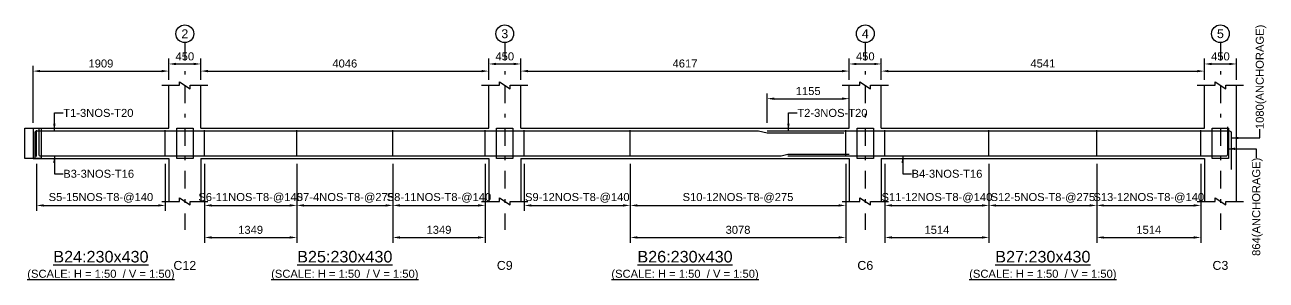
# Model space of a CAD drawing. Header units: inches. Extents: x -828 to 82836, y -189200 to 1700.
# Drawn here: x -230 to 34662, y -155275 to -148100 of the extents above; entities that cross this region are included whole.
import ezdxf
from ezdxf.enums import TextEntityAlignment as Align

# ---------------------------------------------------------------- set-up
doc = ezdxf.new("R2010")
doc.units = ezdxf.units.IN
doc.header["$LTSCALE"] = 1000
doc.header["$MEASUREMENT"] = 0
doc.linetypes.add('SCCenter', pattern=[1.2, 0.5, -0.3, 0.1, -0.3])
doc.linetypes.add('SCHidden', pattern=[0.2, 0.1, -0.1])
for name, color, linetype in [('Concrete Line', 2, 'Continuous'), ('Cut Line', 31, 'Continuous'), ('Dimension', 31, 'Continuous'), ('Grid', 8, 'Continuous'), ('Labels', 4, 'Continuous'), ('Labels_Support', 4, 'Continuous'), ('Link', 225, 'Continuous'), ('Reinforcement', 4, 'Continuous'), ('Text', 31, 'Continuous')]:
    doc.layers.add(name, color=color, linetype=linetype)
doc.styles.add('SC-SansSerif', font='SansSerif')
doc.styles.get("Standard").update_dxf_attribs({"font": 'txt.shx'})
doc.dimstyles.new('SCBBSDimStyl', dxfattribs={"dimtxt": 225, "dimasz": 200, "dimexe": 150, "dimexo": 150, "dimgap": 100, "dimtad": 1, "dimtoh": 1, "dimdec": 0, "dimzin": 0, "dimdsep": 46, "dimtxsty": 'SC-SansSerif', "dimcen": 0.09, "dimclrd": 8, "dimclre": 8, "dimclrt": 31, "dimadec": 0, "dimazin": 0, "dimtfac": 1, "dimtdec": 0, "dimtix": 1, "dimtofl": 0, "dimtmove": 0, "dimatfit": 3, "dimfxl": 1, "dimtolj": 1, "dimtzin": 0, "dimarcsym": 0})
doc.dimstyles.get("Standard").update_dxf_attribs({"dimtxt": 0.18, "dimasz": 200, "dimexe": 0.18, "dimexo": 0.0625, "dimgap": 0.09, "dimtad": 0, "dimtih": 1, "dimtoh": 1, "dimdec": 4, "dimzin": 0, "dimdsep": 46, "dimtxsty": 'Standard', "dimcen": 0.09, "dimadec": 0, "dimazin": 0, "dimtfac": 1, "dimtdec": 4, "dimtofl": 0, "dimtmove": 0, "dimatfit": 3, "dimfxl": 1, "dimtolj": 1, "dimtzin": 0, "dimarcsym": 0})

# ---------------------------------------------------------------- blocks, each defined once
blk = doc.blocks.new('*D105')
at = {"color": 8, "linetype": 'ByBlock', "lineweight": -2}
for p, q in [((100, -152010), (100, -153325)), ((3718, -152010), (3718, -153325)), ((300, -153175), (3518, -153175))]:
    blk.add_line(p, q, dxfattribs=at)
at = {"color": 8}
for points in [[(100, -153175), (300, -153142), (300, -153208)], [(3718, -153175), (3518, -153208), (3518, -153142)]]:
    blk.add_solid(points, dxfattribs=at)
at = {"layer": 'DEFPOINTS', "color": 31}
for p in [(100, -151860), (3718, -151860), (100, -153175)]:
    blk.add_point(p, dxfattribs=at)
at = {"color": 31, "insert": (1909, -152962), "char_height": 225, "attachment_point": 5, "style": 'SC-SansSerif'}
blk.add_mtext('\\A1;S5-15NOS-T8-@140', dxfattribs=at)
blk = doc.blocks.new('*D106')
at = {"color": 8, "linetype": 'ByBlock', "lineweight": -2}
for p, q in [((4818, -152010), (4818, -153325)), ((7415, -152010), (7415, -153325)), ((5018, -153175), (7215, -153175))]:
    blk.add_line(p, q, dxfattribs=at)
at = {"color": 8}
for points in [[(4818, -153175), (5018, -153142), (5018, -153208)], [(7415, -153175), (7215, -153208), (7215, -153142)]]:
    blk.add_solid(points, dxfattribs=at)
at = {"layer": 'DEFPOINTS', "color": 31}
for p in [(4818, -151860), (7415, -151860), (4818, -153175)]:
    blk.add_point(p, dxfattribs=at)
at = {"color": 31, "insert": (6117, -152962), "char_height": 225, "attachment_point": 5, "style": 'SC-SansSerif'}
blk.add_mtext('\\A1;S6-11NOS-T8-@140', dxfattribs=at)
blk = doc.blocks.new('*D107')
at = {"color": 8, "linetype": 'ByBlock', "lineweight": -2}
for p, q in [((4818, -152010), (4818, -154225)), ((7415, -152010), (7415, -154225)), ((5018, -154075), (7215, -154075))]:
    blk.add_line(p, q, dxfattribs=at)
at = {"color": 8}
for points in [[(4818, -154075), (5018, -154042), (5018, -154108)], [(7415, -154075), (7215, -154108), (7215, -154042)]]:
    blk.add_solid(points, dxfattribs=at)
at = {"layer": 'DEFPOINTS', "color": 31}
for p in [(4818, -151860), (7415, -151860), (4818, -154075)]:
    blk.add_point(p, dxfattribs=at)
at = {"color": 31, "insert": (6117, -153862), "char_height": 225, "attachment_point": 5, "style": 'SC-SansSerif'}
blk.add_mtext('\\A1;1349', dxfattribs=at)
blk = doc.blocks.new('*D108')
at = {"color": 8, "linetype": 'ByBlock', "lineweight": -2}
for p, q in [((7415, -152010), (7415, -153325)), ((10113, -152010), (10113, -153325)), ((7615, -153175), (9913, -153175))]:
    blk.add_line(p, q, dxfattribs=at)
at = {"color": 8}
for points in [[(7415, -153175), (7615, -153142), (7615, -153208)], [(10113, -153175), (9913, -153208), (9913, -153142)]]:
    blk.add_solid(points, dxfattribs=at)
at = {"layer": 'DEFPOINTS', "color": 31}
for p in [(7415, -151860), (10113, -151860), (7415, -153175)]:
    blk.add_point(p, dxfattribs=at)
at = {"color": 31, "insert": (8764, -152962), "char_height": 225, "attachment_point": 5, "style": 'SC-SansSerif'}
blk.add_mtext('\\A1;S7-4NOS-T8-@275', dxfattribs=at)
blk = doc.blocks.new('*D109')
at = {"color": 8, "linetype": 'ByBlock', "lineweight": -2}
for p, q in [((10113, -152010), (10113, -153325)), ((12710, -152010), (12710, -153325)), ((10313, -153175), (12510, -153175))]:
    blk.add_line(p, q, dxfattribs=at)
at = {"color": 8}
for points in [[(10113, -153175), (10313, -153142), (10313, -153208)], [(12710, -153175), (12510, -153208), (12510, -153142)]]:
    blk.add_solid(points, dxfattribs=at)
at = {"layer": 'DEFPOINTS', "color": 31}
for p in [(10113, -151860), (12710, -151860), (10113, -153175)]:
    blk.add_point(p, dxfattribs=at)
at = {"color": 31, "insert": (11411, -152962), "char_height": 225, "attachment_point": 5, "style": 'SC-SansSerif'}
blk.add_mtext('\\A1;S8-11NOS-T8-@140', dxfattribs=at)
blk = doc.blocks.new('*D110')
at = {"color": 8, "linetype": 'ByBlock', "lineweight": -2}
for p, q in [((10113, -152010), (10113, -154225)), ((12710, -152010), (12710, -154225)), ((10313, -154075), (12510, -154075))]:
    blk.add_line(p, q, dxfattribs=at)
at = {"color": 8}
for points in [[(10113, -154075), (10313, -154042), (10313, -154108)], [(12710, -154075), (12510, -154108), (12510, -154042)]]:
    blk.add_solid(points, dxfattribs=at)
at = {"layer": 'DEFPOINTS', "color": 31}
for p in [(10113, -151860), (12710, -151860), (10113, -154075)]:
    blk.add_point(p, dxfattribs=at)
at = {"color": 31, "insert": (11411, -153862), "char_height": 225, "attachment_point": 5, "style": 'SC-SansSerif'}
blk.add_mtext('\\A1;1349', dxfattribs=at)
blk = doc.blocks.new('*D111')
at = {"color": 8, "linetype": 'ByBlock', "lineweight": -2}
for p, q in [((13810, -152010), (13810, -153325)), ((16788, -152010), (16788, -153325)), ((14010, -153175), (16588, -153175))]:
    blk.add_line(p, q, dxfattribs=at)
at = {"color": 8}
for points in [[(13810, -153175), (14010, -153142), (14010, -153208)], [(16788, -153175), (16588, -153208), (16588, -153142)]]:
    blk.add_solid(points, dxfattribs=at)
at = {"layer": 'DEFPOINTS', "color": 31}
for p in [(13810, -151860), (16788, -151860), (13810, -153175)]:
    blk.add_point(p, dxfattribs=at)
at = {"color": 31, "insert": (15299, -152962), "char_height": 225, "attachment_point": 5, "style": 'SC-SansSerif'}
blk.add_mtext('\\A1;S9-12NOS-T8-@140', dxfattribs=at)
blk = doc.blocks.new('*D112')
at = {"color": 8, "linetype": 'ByBlock', "lineweight": -2}
for p, q in [((16788, -152010), (16788, -153325)), ((22844, -152010), (22844, -153325)), ((16988, -153175), (22644, -153175))]:
    blk.add_line(p, q, dxfattribs=at)
at = {"color": 8}
for points in [[(16788, -153175), (16988, -153142), (16988, -153208)], [(22844, -153175), (22644, -153208), (22644, -153142)]]:
    blk.add_solid(points, dxfattribs=at)
at = {"layer": 'DEFPOINTS', "color": 31}
for p in [(16788, -151860), (22844, -151860), (16788, -153175)]:
    blk.add_point(p, dxfattribs=at)
at = {"color": 31, "insert": (19816, -152962), "char_height": 225, "attachment_point": 5, "style": 'SC-SansSerif'}
blk.add_mtext('\\A1;S10-12NOS-T8-@275', dxfattribs=at)
blk = doc.blocks.new('*D113')
at = {"color": 8, "linetype": 'ByBlock', "lineweight": -2}
for p, q in [((16788, -152010), (16788, -154225)), ((22844, -152010), (22844, -154225)), ((16988, -154075), (22644, -154075))]:
    blk.add_line(p, q, dxfattribs=at)
at = {"color": 8}
for points in [[(16788, -154075), (16988, -154042), (16988, -154108)], [(22844, -154075), (22644, -154108), (22644, -154042)]]:
    blk.add_solid(points, dxfattribs=at)
at = {"layer": 'DEFPOINTS', "color": 31}
for p in [(16788, -151860), (22844, -151860), (16788, -154075)]:
    blk.add_point(p, dxfattribs=at)
at = {"color": 31, "insert": (19816, -153862), "char_height": 225, "attachment_point": 5, "style": 'SC-SansSerif'}
blk.add_mtext('\\A1;3078', dxfattribs=at)
blk = doc.blocks.new('*D114')
at = {"color": 8, "linetype": 'ByBlock', "lineweight": -2}
for p, q in [((23944, -152010), (23944, -153325)), ((26871, -152010), (26871, -153325)), ((24144, -153175), (26671, -153175))]:
    blk.add_line(p, q, dxfattribs=at)
at = {"color": 8}
for points in [[(23944, -153175), (24144, -153142), (24144, -153208)], [(26871, -153175), (26671, -153208), (26671, -153142)]]:
    blk.add_solid(points, dxfattribs=at)
at = {"layer": 'DEFPOINTS', "color": 31}
for p in [(23944, -151860), (26871, -151860), (23944, -153175)]:
    blk.add_point(p, dxfattribs=at)
at = {"color": 31, "insert": (25408, -152962), "char_height": 225, "attachment_point": 5, "style": 'SC-SansSerif'}
blk.add_mtext('\\A1;S11-12NOS-T8-@140', dxfattribs=at)
blk = doc.blocks.new('*D115')
at = {"color": 8, "linetype": 'ByBlock', "lineweight": -2}
for p, q in [((23944, -152010), (23944, -154225)), ((26871, -152010), (26871, -154225)), ((24144, -154075), (26671, -154075))]:
    blk.add_line(p, q, dxfattribs=at)
at = {"color": 8}
for points in [[(23944, -154075), (24144, -154042), (24144, -154108)], [(26871, -154075), (26671, -154108), (26671, -154042)]]:
    blk.add_solid(points, dxfattribs=at)
at = {"layer": 'DEFPOINTS', "color": 31}
for p in [(23944, -151860), (26871, -151860), (23944, -154075)]:
    blk.add_point(p, dxfattribs=at)
at = {"color": 31, "insert": (25408, -153862), "char_height": 225, "attachment_point": 5, "style": 'SC-SansSerif'}
blk.add_mtext('\\A1;1514', dxfattribs=at)
blk = doc.blocks.new('*D116')
at = {"color": 8, "linetype": 'ByBlock', "lineweight": -2}
for p, q in [((26871, -152010), (26871, -153325)), ((29899, -152010), (29899, -153325)), ((27071, -153175), (29699, -153175))]:
    blk.add_line(p, q, dxfattribs=at)
at = {"color": 8}
for points in [[(26871, -153175), (27071, -153142), (27071, -153208)], [(29899, -153175), (29699, -153208), (29699, -153142)]]:
    blk.add_solid(points, dxfattribs=at)
at = {"layer": 'DEFPOINTS', "color": 31}
for p in [(26871, -151860), (29899, -151860), (26871, -153175)]:
    blk.add_point(p, dxfattribs=at)
at = {"color": 31, "insert": (28385, -152962), "char_height": 225, "attachment_point": 5, "style": 'SC-SansSerif'}
blk.add_mtext('\\A1;S12-5NOS-T8-@275', dxfattribs=at)
blk = doc.blocks.new('*D117')
at = {"color": 8, "linetype": 'ByBlock', "lineweight": -2}
for p, q in [((29899, -152010), (29899, -153325)), ((32826, -152010), (32826, -153325)), ((30099, -153175), (32626, -153175))]:
    blk.add_line(p, q, dxfattribs=at)
at = {"color": 8}
for points in [[(29899, -153175), (30099, -153142), (30099, -153208)], [(32826, -153175), (32626, -153208), (32626, -153142)]]:
    blk.add_solid(points, dxfattribs=at)
at = {"layer": 'DEFPOINTS', "color": 31}
for p in [(29899, -151860), (32826, -151860), (29899, -153175)]:
    blk.add_point(p, dxfattribs=at)
at = {"color": 31, "insert": (31362, -152962), "char_height": 225, "attachment_point": 5, "style": 'SC-SansSerif'}
blk.add_mtext('\\A1;S13-12NOS-T8-@140', dxfattribs=at)
blk = doc.blocks.new('*D118')
at = {"color": 8, "linetype": 'ByBlock', "lineweight": -2}
for p, q in [((29899, -152010), (29899, -154225)), ((32826, -152010), (32826, -154225)), ((30099, -154075), (32626, -154075))]:
    blk.add_line(p, q, dxfattribs=at)
at = {"color": 8}
for points in [[(29899, -154075), (30099, -154042), (30099, -154108)], [(32826, -154075), (32626, -154108), (32626, -154042)]]:
    blk.add_solid(points, dxfattribs=at)
at = {"layer": 'DEFPOINTS', "color": 31}
for p in [(29899, -151860), (32826, -151860), (29899, -154075)]:
    blk.add_point(p, dxfattribs=at)
at = {"color": 31, "insert": (31362, -153862), "char_height": 225, "attachment_point": 5, "style": 'SC-SansSerif'}
blk.add_mtext('\\A1;1514', dxfattribs=at)
blk = doc.blocks.new('*D119')
at = {"color": 8, "linetype": 'ByBlock', "lineweight": -2}
for p, q in [((20634, -150850), (20634, -150025)), ((22944, -150850), (22944, -150025)), ((20834, -150175), (22744, -150175))]:
    blk.add_line(p, q, dxfattribs=at)
at = {"color": 8}
for points in [[(20634, -150175), (20834, -150142), (20834, -150208)], [(22944, -150175), (22744, -150208), (22744, -150142)]]:
    blk.add_solid(points, dxfattribs=at)
at = {"layer": 'DEFPOINTS', "color": 31}
for p in [(20634, -150175), (20634, -151000), (22944, -151000)]:
    blk.add_point(p, dxfattribs=at)
at = {"color": 31, "insert": (21789, -149962), "char_height": 225, "attachment_point": 5, "style": 'SC-SansSerif'}
blk.add_mtext('\\A1;1155', dxfattribs=at)
blk = doc.blocks.new('*D122')
at = {"color": 8, "linetype": 'ByBlock', "lineweight": -2}
for p, q in [((0, -150850), (0, -149250)), ((3818, -149650), (3818, -149250)), ((200, -149400), (3618, -149400))]:
    blk.add_line(p, q, dxfattribs=at)
at = {"color": 8}
for points in [[(0, -149400), (200, -149367), (200, -149433)], [(3818, -149400), (3618, -149433), (3618, -149367)]]:
    blk.add_solid(points, dxfattribs=at)
at = {"layer": 'DEFPOINTS', "color": 31}
for p in [(0, -149400), (3818, -149800), (0, -151000)]:
    blk.add_point(p, dxfattribs=at)
at = {"color": 31, "insert": (1909, -149188), "char_height": 225, "attachment_point": 5, "style": 'SC-SansSerif'}
blk.add_mtext('\\A1;1909', dxfattribs=at)
blk = doc.blocks.new('*D123')
at = {"color": 8, "linetype": 'ByBlock', "lineweight": -2}
for p, q in [((4718, -149650), (4718, -149250)), ((12810, -149650), (12810, -149250)), ((4918, -149400), (12610, -149400))]:
    blk.add_line(p, q, dxfattribs=at)
at = {"color": 8}
for points in [[(4718, -149400), (4918, -149367), (4918, -149433)], [(12810, -149400), (12610, -149433), (12610, -149367)]]:
    blk.add_solid(points, dxfattribs=at)
at = {"layer": 'DEFPOINTS', "color": 31}
for p in [(4718, -149400), (4718, -149800), (12810, -149800)]:
    blk.add_point(p, dxfattribs=at)
at = {"color": 31, "insert": (8764, -149188), "char_height": 225, "attachment_point": 5, "style": 'SC-SansSerif'}
blk.add_mtext('\\A1;4046', dxfattribs=at)
blk = doc.blocks.new('*D124')
at = {"color": 8, "linetype": 'ByBlock', "lineweight": -2}
for p, q in [((13710, -149650), (13710, -149250)), ((22944, -149650), (22944, -149250)), ((13910, -149400), (22744, -149400))]:
    blk.add_line(p, q, dxfattribs=at)
at = {"color": 8}
for points in [[(13710, -149400), (13910, -149367), (13910, -149433)], [(22944, -149400), (22744, -149433), (22744, -149367)]]:
    blk.add_solid(points, dxfattribs=at)
at = {"layer": 'DEFPOINTS', "color": 31}
for p in [(13710, -149400), (13710, -149800), (22944, -149800)]:
    blk.add_point(p, dxfattribs=at)
at = {"color": 31, "insert": (18327, -149188), "char_height": 225, "attachment_point": 5, "style": 'SC-SansSerif'}
blk.add_mtext('\\A1;4617', dxfattribs=at)
blk = doc.blocks.new('*D125')
at = {"color": 8, "linetype": 'ByBlock', "lineweight": -2}
for p, q in [((23844, -149650), (23844, -149250)), ((32926, -149650), (32926, -149250)), ((24044, -149400), (32726, -149400))]:
    blk.add_line(p, q, dxfattribs=at)
at = {"color": 8}
for points in [[(23844, -149400), (24044, -149367), (24044, -149433)], [(32926, -149400), (32726, -149433), (32726, -149367)]]:
    blk.add_solid(points, dxfattribs=at)
at = {"layer": 'DEFPOINTS', "color": 31}
for p in [(23844, -149400), (23844, -149800), (32926, -149800)]:
    blk.add_point(p, dxfattribs=at)
at = {"color": 31, "insert": (28385, -149188), "char_height": 225, "attachment_point": 5, "style": 'SC-SansSerif'}
blk.add_mtext('\\A1;4541', dxfattribs=at)
blk = doc.blocks.new('*D126')
at = {"color": 8, "linetype": 'ByBlock', "lineweight": -2}
for p, q in [((3818, -149650), (3818, -149050)), ((4018, -149200), (4518, -149200)), ((4718, -149650), (4718, -149050))]:
    blk.add_line(p, q, dxfattribs=at)
at = {"color": 8}
for points in [[(3818, -149200), (4018, -149167), (4018, -149233)], [(4718, -149200), (4518, -149233), (4518, -149167)]]:
    blk.add_solid(points, dxfattribs=at)
at = {"layer": 'DEFPOINTS', "color": 31}
for p in [(3818, -149200), (3818, -149800), (4718, -149800)]:
    blk.add_point(p, dxfattribs=at)
at = {"color": 31, "insert": (4268, -148988), "char_height": 225, "attachment_point": 5, "style": 'SC-SansSerif'}
blk.add_mtext('\\A1;450', dxfattribs=at)
blk = doc.blocks.new('*D127')
at = {"color": 8, "linetype": 'ByBlock', "lineweight": -2}
for p, q in [((12810, -149650), (12810, -149050)), ((13010, -149200), (13510, -149200)), ((13710, -149650), (13710, -149050))]:
    blk.add_line(p, q, dxfattribs=at)
at = {"color": 8}
for points in [[(12810, -149200), (13010, -149167), (13010, -149233)], [(13710, -149200), (13510, -149233), (13510, -149167)]]:
    blk.add_solid(points, dxfattribs=at)
at = {"layer": 'DEFPOINTS', "color": 31}
for p in [(12810, -149200), (12810, -149800), (13710, -149800)]:
    blk.add_point(p, dxfattribs=at)
at = {"color": 31, "insert": (13260, -148988), "char_height": 225, "attachment_point": 5, "style": 'SC-SansSerif'}
blk.add_mtext('\\A1;450', dxfattribs=at)
blk = doc.blocks.new('*D128')
at = {"color": 8, "linetype": 'ByBlock', "lineweight": -2}
for p, q in [((22944, -149650), (22944, -149050)), ((23144, -149200), (23644, -149200)), ((23844, -149650), (23844, -149050))]:
    blk.add_line(p, q, dxfattribs=at)
at = {"color": 8}
for points in [[(22944, -149200), (23144, -149167), (23144, -149233)], [(23844, -149200), (23644, -149233), (23644, -149167)]]:
    blk.add_solid(points, dxfattribs=at)
at = {"layer": 'DEFPOINTS', "color": 31}
for p in [(22944, -149200), (22944, -149800), (23844, -149800)]:
    blk.add_point(p, dxfattribs=at)
at = {"color": 31, "insert": (23394, -148988), "char_height": 225, "attachment_point": 5, "style": 'SC-SansSerif'}
blk.add_mtext('\\A1;450', dxfattribs=at)
blk = doc.blocks.new('*D129')
at = {"color": 8, "linetype": 'ByBlock', "lineweight": -2}
for p, q in [((32926, -149650), (32926, -149050)), ((33126, -149200), (33626, -149200)), ((33826, -149650), (33826, -149050))]:
    blk.add_line(p, q, dxfattribs=at)
at = {"color": 8}
for points in [[(32926, -149200), (33126, -149167), (33126, -149233)], [(33826, -149200), (33626, -149233), (33626, -149167)]]:
    blk.add_solid(points, dxfattribs=at)
at = {"layer": 'DEFPOINTS', "color": 31}
for p in [(32926, -149200), (32926, -149800), (33826, -149800)]:
    blk.add_point(p, dxfattribs=at)
at = {"color": 31, "insert": (33376, -148988), "char_height": 225, "attachment_point": 5, "style": 'SC-SansSerif'}
blk.add_mtext('\\A1;450', dxfattribs=at)

msp = doc.modelspace()

# ---------------------------------------------------------------- linework, layer by layer
at = {"layer": 'Concrete Line'}
for p, q in [((3818, -151000), (3818, -149800)), ((4718, -151000), (4718, -149800)), ((12810, -151000), (12810, -149800)), ((13710, -151000), (13710, -149800)), ((22944, -151000), (22944, -149800)), ((23844, -151000), (23844, -149800)), ((32926, -151000), (32926, -149800)), ((33826, -153060), (33826, -149800)), ((0, -151000), (0, -151860)), ((3818, -151860), (3818, -153060)), ((4718, -151860), (4718, -153060)), ((12810, -151860), (12810, -153060)), ((13710, -151860), (13710, -153060)), ((22944, -151860), (22944, -153060)), ((23844, -151860), (23844, -153060)), ((32926, -151860), (32926, -153060))]:
    msp.add_line(p, q, dxfattribs=at)
for points in [[(-230, -151000), (230, -151000), (230, -151000), (230, -151860), (230, -151860), (-230, -151860), (-230, -151860), (-230, -151000)], [(4038, -151000), (4498, -151000), (4498, -151000), (4498, -151860), (4498, -151860), (4038, -151860), (4038, -151860), (4038, -151000)], [(13030, -151000), (13490, -151000), (13490, -151000), (13490, -151860), (13490, -151860), (13030, -151860), (13030, -151860), (13030, -151000)], [(23164, -151000), (23624, -151000), (23624, -151000), (23624, -151860), (23624, -151860), (23164, -151860), (23164, -151860), (23164, -151000)], [(33146, -151000), (33606, -151000), (33606, -151000), (33606, -151860), (33606, -151860), (33146, -151860), (33146, -151860), (33146, -151000)]]:
    msp.add_lwpolyline(points, close=True, dxfattribs=at)
at = {"layer": 'Concrete Line', "linetype": 'SCHidden'}
for points in [[(-230, -151000), (230, -151000), (230, -151000), (230, -151860), (230, -151860), (-230, -151860), (-230, -151860), (-230, -151000)], [(4038, -151000), (4498, -151000), (4498, -151000), (4498, -151860), (4498, -151860), (4038, -151860), (4038, -151860), (4038, -151000)], [(13030, -151000), (13490, -151000), (13490, -151000), (13490, -151860), (13490, -151860), (13030, -151860), (13030, -151860), (13030, -151000)], [(23164, -151000), (23624, -151000), (23624, -151000), (23624, -151860), (23624, -151860), (23164, -151860), (23164, -151860), (23164, -151000)], [(33146, -151000), (33606, -151000), (33606, -151000), (33606, -151860), (33606, -151860), (33146, -151860), (33146, -151860), (33146, -151000)]]:
    msp.add_lwpolyline(points, close=True, dxfattribs=at)
at = {"layer": 'Concrete Line'}
for points in [[(0, -151000), (3818, -151000)], [(4718, -151000), (12810, -151000)], [(13710, -151000), (22944, -151000)], [(23844, -151000), (32926, -151000)], [(0, -151860), (3818, -151860)], [(4718, -151860), (12810, -151860)], [(13710, -151860), (22944, -151860)], [(23844, -151860), (32926, -151860)]]:
    msp.add_lwpolyline(points, dxfattribs=at)
at = {"layer": 'Cut Line'}
for points in [[(3618, -149800), (4118, -149800), (4118, -149700), (4418, -149900), (4418, -149800), (4918, -149800)], [(12610, -149800), (13110, -149800), (13110, -149700), (13410, -149900), (13410, -149800), (13910, -149800)], [(22744, -149800), (23244, -149800), (23244, -149700), (23544, -149900), (23544, -149800), (24044, -149800)], [(32726, -149800), (33226, -149800), (33226, -149700), (33526, -149900), (33526, -149800), (34026, -149800)], [(3618, -153060), (4118, -153060), (4118, -152960), (4418, -153160), (4418, -153060), (4918, -153060)], [(12610, -153060), (13110, -153060), (13110, -152960), (13410, -153160), (13410, -153060), (13910, -153060)], [(22744, -153060), (23244, -153060), (23244, -152960), (23544, -153160), (23544, -153060), (24044, -153060)], [(32726, -153060), (33226, -153060), (33226, -152960), (33526, -153160), (33526, -153060), (34026, -153060)]]:
    msp.add_lwpolyline(points, dxfattribs=at)
at = {"layer": 'Grid', "linetype": 'SCCenter'}
for p, q in [((4268, -148600), (4268, -153860)), ((13260, -148600), (13260, -153860)), ((23394, -148600), (23394, -153860)), ((33376, -148600), (33376, -153860))]:
    msp.add_line(p, q, dxfattribs=at)
at = {"layer": 'Grid'}
for centre in [(4268, -148350), (13260, -148350), (23394, -148350), (33376, -148350)]:
    msp.add_circle(centre, 250, dxfattribs=at)
at = {"layer": 'Link'}
for p, q in [((100, -151800), (100, -151060)), ((3718, -151800), (3718, -151060)), ((4818, -151800), (4818, -151060)), ((7415.3, -151800), (7415.3, -151060)), ((10112.7, -151800), (10112.7, -151060)), ((12710, -151800), (12710, -151060)), ((13810, -151800), (13810, -151060)), ((16788, -151800), (16788, -151060)), ((22844, -151800), (22844, -151060)), ((23944, -151800), (23944, -151060)), ((26871.3, -151800), (26871.3, -151060)), ((29898.7, -151800), (29898.7, -151060)), ((32826, -151800), (32826, -151060))]:
    msp.add_line(p, q, dxfattribs=at)
at = {"layer": 'Reinforcement'}
for points in [[(60, -151830), (60, -151130, -0.4142136), (110, -151080), (20393.5, -151080), (20633.5, -151132), (22793.5, -151132)], [(160, -151030), (160, -151734, 0.4142136), (210, -151784), (21025, -151784), (21217, -151736), (22945, -151736)], [(20633.5, -151080), (33631, -151080, -0.4142135), (33681, -151130), (33681, -152164)], [(21217, -151784), (33533, -151784, 0.4142136), (33583, -151734), (33583, -150968)]]:
    msp.add_lwpolyline(points, format="xyb", dxfattribs=at)

# ---------------------------------------------------------------- texts
at = {"layer": 'Grid', "style": 'SC-SansSerif'}
for s, p in [('2', (4268, -148350)), ('3', (13260, -148350)), ('4', (23394, -148350)), ('5', (33376, -148350))]:
    msp.add_text(s, height=250, dxfattribs=at).set_placement(p, align=Align.MIDDLE)
at = {"layer": 'Labels', "style": 'SC-SansSerif'}
for s, p in [('%%uB24:230x430', (1909, -154875)), ('%%uB25:230x430', (8764, -154875)), ('%%uB26:230x430', (18327, -154875)), ('%%uB27:230x430', (28385, -154875))]:
    msp.add_text(s, height=325, dxfattribs=at).set_placement(p, align=Align.BOTTOM_CENTER)
at = {"layer": 'Labels_Support', "style": 'SC-SansSerif'}
for s, p in [('C12', (4268, -155060)), ('C9', (13260, -155060)), ('C6', (23394, -155060)), ('C3', (33376, -155060))]:
    msp.add_text(s, height=250, dxfattribs=at).set_placement(p, align=Align.BOTTOM_CENTER)
at = {"layer": 'Text', "style": 'SC-SansSerif'}
msp.add_text('1080(ANCHORAGE)', height=225, rotation=90, dxfattribs=at).set_placement((34482, -151030), align=Align.MIDDLE_LEFT)
for s, p in [('T1-3NOS-T20', (850, -150575)), ('T2-3NOS-T20', (21483.5, -150575)), ('B3-3NOS-T16', (850, -152285)), ('B4-3NOS-T16', (24695, -152285))]:
    msp.add_text(s, height=225, dxfattribs=at).set_placement(p, align=Align.MIDDLE_LEFT)
msp.add_text('864(ANCHORAGE)', height=225, rotation=90, dxfattribs=at).set_placement((34382, -151834), align=Align.MIDDLE_RIGHT)
for p in [(1909, -155275), (8764, -155275), (18327, -155275), (28385, -155275)]:
    msp.add_text('%%u(SCALE: H = 1:50  / V = 1:50)', height=225, dxfattribs=at).set_placement(p, align=Align.BOTTOM_CENTER)

# ---------------------------------------------------------------- dimensions: what is measured, and where the dimension line sits
at = {"layer": 'Dimension'}
for base, p1, p2, text, picture, middle in [((4718, -149200), (3818, -149800), (4718, -149800), '450', '*D126', (4268, -149200)), ((13710, -149200), (12810, -149800), (13710, -149800), '450', '*D127', (13260, -149200)), ((23844, -149200), (22944, -149800), (23844, -149800), '450', '*D128', (23394, -149200)), ((33826, -149200), (32926, -149800), (33826, -149800), '450', '*D129', (33376, -149200)), ((3818, -149400), (0, -151000), (3818, -149800), '1909', '*D122', (1909, -149400)), ((12810, -149400), (4718, -149800), (12810, -149800), '4046', '*D123', (8764, -149400)), ((22944, -149400), (13710, -149800), (22944, -149800), '4617', '*D124', (18327, -149400)), ((32926, -149400), (23844, -149800), (32926, -149800), '4541', '*D125', (28385, -149400)), ((22943.5, -150175), (20633.5, -151000), (22943.5, -151000), '1155', '*D119', (21788.5, -150175)), ((3718, -153175), (100, -151860), (3718, -151860), 'S5-15NOS-T8-@140', '*D105', (1909, -153175)), ((7415.3, -153175), (4818, -151860), (7415.3, -151860), 'S6-11NOS-T8-@140', '*D106', (6116.7, -153175)), ((7415.3, -154075), (4818, -151860), (7415.3, -151860), '1349', '*D107', (6116.7, -154075)), ((10112.7, -153175), (7415.3, -151860), (10112.7, -151860), 'S7-4NOS-T8-@275', '*D108', (8764, -153175)), ((12710, -153175), (10112.7, -151860), (12710, -151860), 'S8-11NOS-T8-@140', '*D109', (11411.3, -153175)), ((12710, -154075), (10112.7, -151860), (12710, -151860), '1349', '*D110', (11411.3, -154075)), ((16788, -153175), (13810, -151860), (16788, -151860), 'S9-12NOS-T8-@140', '*D111', (15299, -153175)), ((22844, -153175), (16788, -151860), (22844, -151860), 'S10-12NOS-T8-@275', '*D112', (19816, -153175)), ((22844, -154075), (16788, -151860), (22844, -151860), '3078', '*D113', (19816, -154075)), ((26871.3, -153175), (23944, -151860), (26871.3, -151860), 'S11-12NOS-T8-@140', '*D114', (25407.7, -153175)), ((26871.3, -154075), (23944, -151860), (26871.3, -151860), '1514', '*D115', (25407.7, -154075)), ((29898.7, -153175), (26871.3, -151860), (29898.7, -151860), 'S12-5NOS-T8-@275', '*D116', (28385, -153175)), ((32826, -153175), (29898.7, -151860), (32826, -151860), 'S13-12NOS-T8-@140', '*D117', (31362.3, -153175)), ((32826, -154075), (29898.7, -151860), (32826, -151860), '1514', '*D118', (31362.3, -154075))]:
    dim = msp.add_linear_dim(base=base, p1=p1, p2=p2, text=text, dimstyle='SCBBSDimStyl', dxfattribs=at)
    dim.commit()
    dim.dimension.update_dxf_attribs({"geometry": picture, "text_midpoint": middle})

# ---------------------------------------------------------------- leaders
at = {"layer": 'Dimension', "color": 8}
for points in [[(600, -151080), (600, -150575), (850, -150575)], [(21233.5, -151080), (21233.5, -150575), (21483.5, -150575)], [(33682, -151280), (34482, -151280), (34482, -151030)], [(33582, -151584), (34382, -151584), (34382, -151834)], [(600, -151784), (600, -152285), (850, -152285)], [(24445, -151784), (24445, -152285), (24695, -152285)]]:
    msp.add_leader(points, dimstyle='Standard', dxfattribs=at)

doc.saveas('drawing.dxf')
